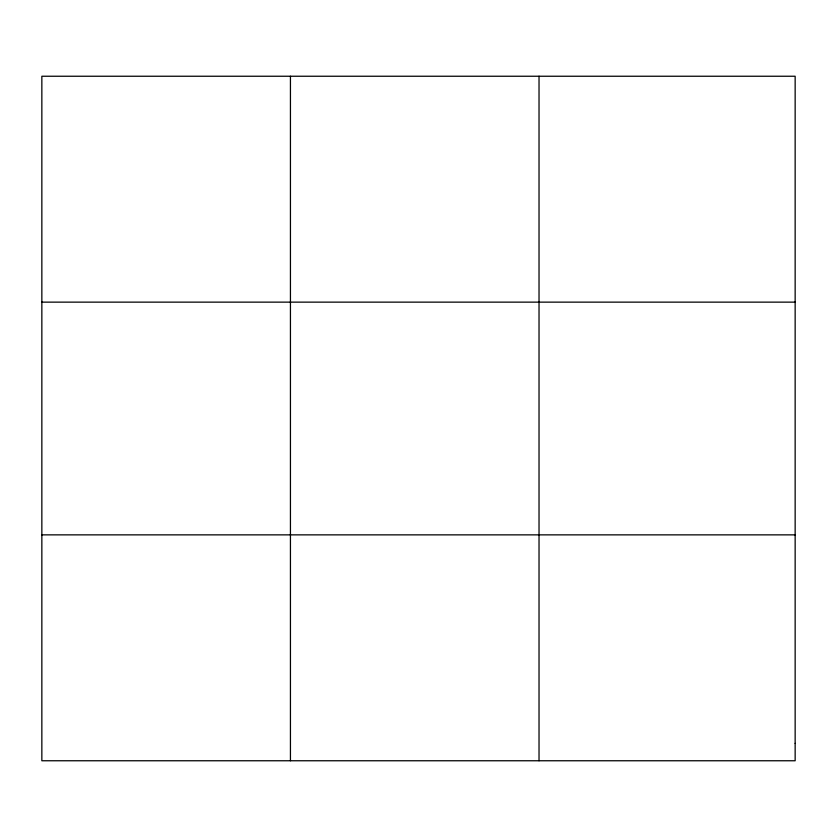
<?xml version="1.0" encoding="UTF-8"?>
<svg xmlns="http://www.w3.org/2000/svg" width="837" height="837" viewBox="0 0 837 837"><rect width="100%" height="100%" fill="white"/><g stroke="black" fill="none" stroke-linecap="round" stroke-linejoin="round"><path stroke-width="1.26" d="M290.439 76.24L290.439 760.76M539.028 76.24L539.028 760.76M41.85 302.136L795.15 302.136M41.85 534.864L795.15 534.864M795.15 743.382L795.15 760.76L41.85 760.76L41.85 76.24L795.15 76.24L795.15 743.382"/></g></svg>
